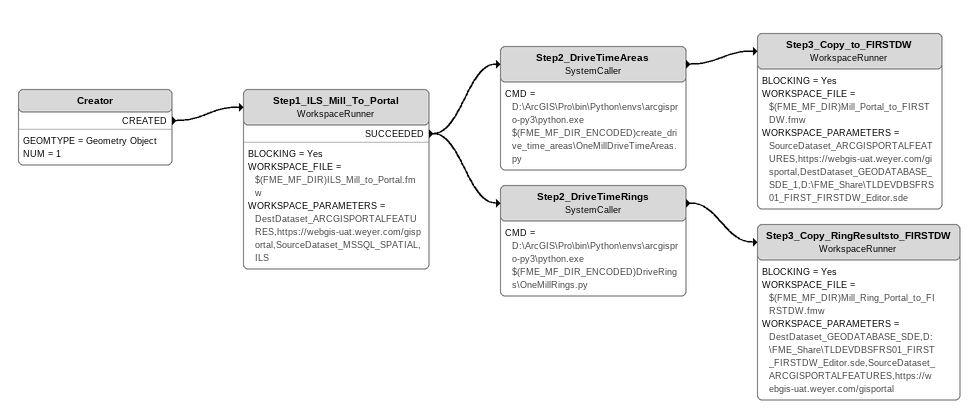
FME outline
Creator
    GEOMTYPE = Geometry Object
    NUM = 1
    CREATED -> Step1_ILS_Mill_To_Portal
Step1_ILS_Mill_To_Portal: WorkspaceRunner
    BLOCKING = Yes
    WORKSPACE_FILE = $(FME_MF_DIR)ILS_Mill_to_Portal.fmw
    WORKSPACE_PARAMETERS = DestDataset_ARCGISPORTALFEATURES,https://webgis-uat.weyer.com/gisportal,SourceDataset_MSSQL_SPATIAL,ILS
    SUCCEEDED -> Step2_DriveTimeAreas
    SUCCEEDED -> Step2_DriveTimeRings
Step2_DriveTimeAreas: SystemCaller
    CMD = D:\ArcGIS\Pro\bin\Python\envs\arcgispro-py3\python.exe $(FME_MF_DIR_ENCODED)create_drive_time_areas\OneMillDriveTimeAreas.py
    -> Step3_Copy_to_FIRSTDW
Step3_Copy_to_FIRSTDW: WorkspaceRunner
    BLOCKING = Yes
    WORKSPACE_FILE = $(FME_MF_DIR)Mill_Portal_to_FIRSTDW.fmw
    WORKSPACE_PARAMETERS = SourceDataset_ARCGISPORTALFEATURES,https://webgis-uat.weyer.com/gisportal,DestDataset_GEODATABASE_SDE_1,D:\FME_Share\TLDEVDBSFRS01_FIRST_FIRSTDW_Editor.sde
Step2_DriveTimeRings: SystemCaller
    CMD = D:\ArcGIS\Pro\bin\Python\envs\arcgispro-py3\python.exe $(FME_MF_DIR_ENCODED)DriveRings\OneMillRings.py
    -> Step3_Copy_RingResultsto_FIRSTDW
Step3_Copy_RingResultsto_FIRSTDW: WorkspaceRunner
    BLOCKING = Yes
    WORKSPACE_FILE = $(FME_MF_DIR)Mill_Ring_Portal_to_FIRSTDW.fmw
    WORKSPACE_PARAMETERS = DestDataset_GEODATABASE_SDE,D:\FME_Share\TLDEVDBSFRS01_FIRST_FIRSTDW_Editor.sde,SourceDataset_ARCGISPORTALFEATURES,https://webgis-uat.weyer.com/gisportal
